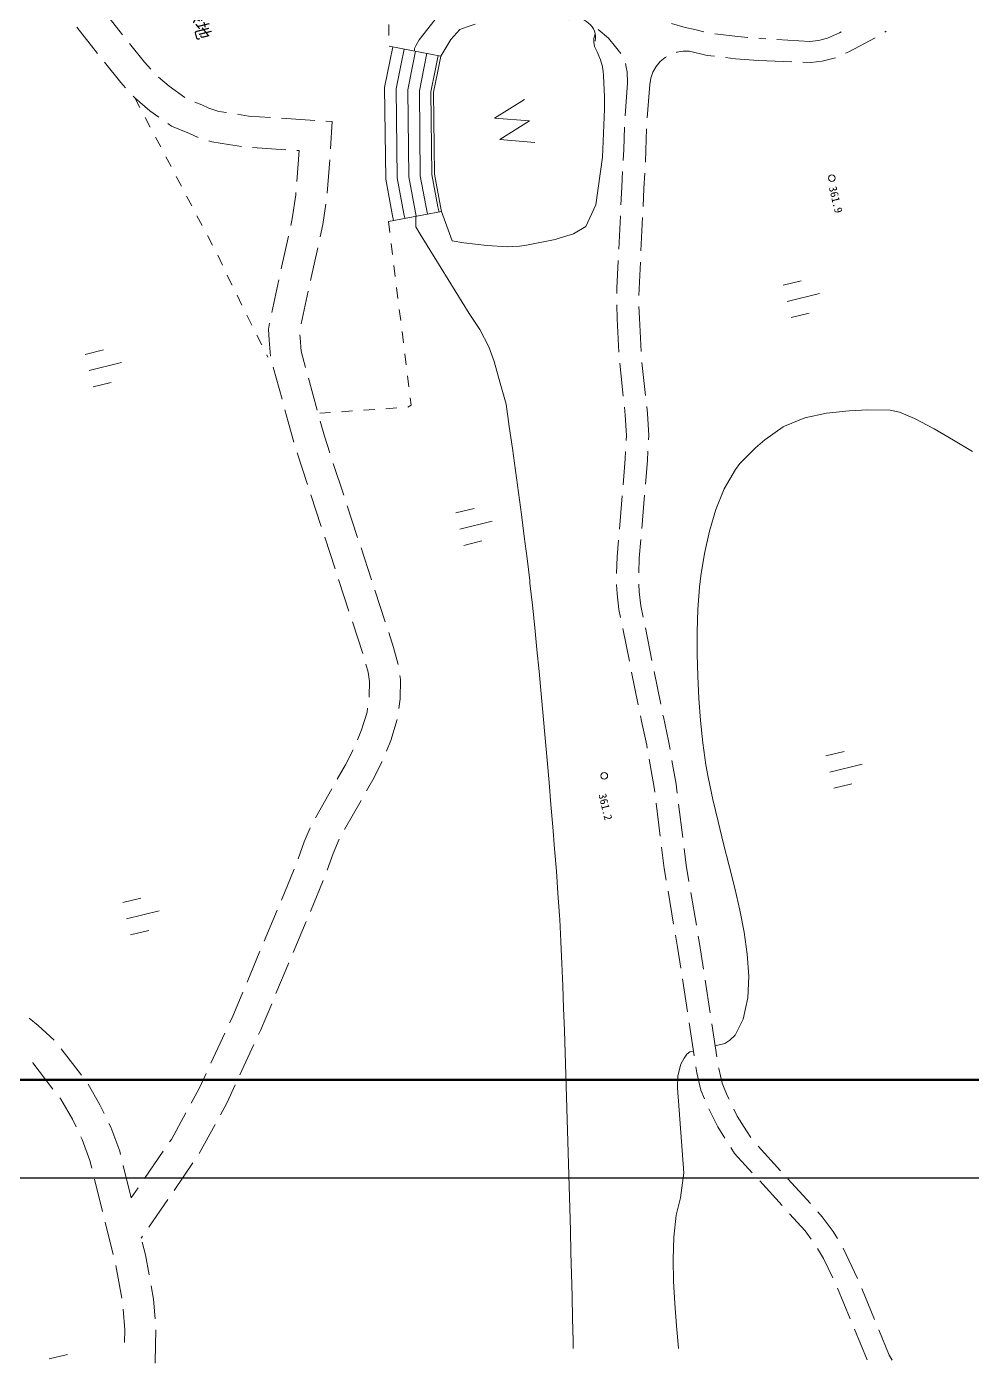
# Model space of a CAD drawing. Header units: millimetres. Extents: x -2078669 to -1085629, y -5987148 to 310365.
# Drawn here: x -1639268 to -1532892, y -5984317 to -5834061 of the extents above; entities that cross this region are included whole.
import ezdxf

# ---------------------------------------------------------------- set-up
doc = ezdxf.new("R2010")
doc.units = ezdxf.units.MM
doc.header["$LTSCALE"] = 500
doc.layers.get('Defpoints').update_dxf_attribs({"color": 153})
doc.layers.add('D-BGD', color=7, linetype='Continuous', lineweight=13)
doc.layers.add('D-TTL', color=2, linetype='Continuous', lineweight=140)
doc.styles.add('BIGFONT', font='txt', dxfattribs={"height": 0.2, "bigfont": 'BIGFONT'})
doc.styles.add('MS ゴシック', font='MS Gothic.ttf')

msp = doc.modelspace()

# ---------------------------------------------------------------- linework, layer by layer
at = {"layer": 'D-BGD', "linetype": 'Continuous'}
for p, q in [((-1630804.172343034, -5832024.662173042, 363194.9803695463), (-1628478.566001914, -5834965.879374559, 363235.9803673303)), ((-1633616.90397188, -5834112.696525632, 363192.9803696544), (-1631290.799281116, -5837053.046751062, 363233.9803674384)), ((-1598535.265989536, -5833805.795195892, 362947.9803828966), (-1598520.093426277, -5835055.611832222, 362953.9803825722)), ((-1556890.474402973, -5835364.857085152, 361417.9804655921), (-1556735.339699183, -5835377.903964503, 361419.9804654839)), ((-1556135.847213112, -5835414.533462834, 361448.9804639165), (-1556735.339699183, -5835377.903964503, 361419.9804654839)), ((-1551150.898924022, -5835715.86527176, 361689.9804508906), (-1554889.485553427, -5835489.649671051, 361508.9804606736)), ((-1542742.488596726, -5834666.619349182, 361458.980463376), (-1542582.123877672, -5834574.249694093, 361459.9804633219)), ((-1598505.145686824, -5836247.627524847, 362959.9803822479), (-1592691.951093451, -5837351.468471196, 360509.9805146688)), ((-1556933.945502446, -5837870.50402449, 361419.9804654839), (-1553190.559113895, -5838014.124458436, 361591.9804561874)), ((-1571673.171103821, -5840355.821815072, 361529.9804595385), (-1571944.292187059, -5844096.278583687, 361544.9804587277)), ((-1569175.587547347, -5840545.757857567, 361529.9804595385), (-1569454.272512083, -5844285.32710686, 361544.9804587277)), ((-1627113.756276789, -5842052.755257738, 363249.9803665736), (-1626530.260128064, -5843158.650856522, 363262.980365871)), ((-1625947.132605759, -5844263.181129584, 363275.9803651683), (-1625363.63645703, -5845369.076728369, 363288.9803644656)), ((-1610594.90409987, -5844349.433225959, 363133.9803728433), (-1606852.911195847, -5844601.828918684, 363117.9803737081)), ((-1624780.140308311, -5846474.972327153, 363302.980363709), (-1624197.012786015, -5847579.502600214, 363315.9803630064)), ((-1613857.478107162, -5847641.446671382, 363137.9803726271), (-1610116.092732772, -5847888.879410851, 363081.9803756539)), ((-1623613.516637285, -5848685.398198999, 363328.9803623037), (-1623030.020488555, -5849791.29379777, 363341.980361601)), ((-1605174.58879472, -5849030.314494304, 363100.9803746269), (-1605477.699356074, -5852766.224486374, 363229.9803676546)), ((-1622447.391315909, -5850896.691046904, 363354.9803608984), (-1621863.396817533, -5852001.719669616, 363367.9803601957)), ((-1621279.900668807, -5853107.615268415, 363381.9803594391), (-1620697.271496157, -5854213.012517534, 363394.9803587365)), ((-1620113.276997785, -5855318.041140246, 363407.9803580338), (-1619530.647825127, -5856423.43838938, 363420.9803573312)), ((-1598578.891421, -5855940.497291452, 362809.9803903553), (-1592588.938539455, -5854850.607173157, 360629.9805081829)), ((-1572481.587265898, -5855331.003917354, 361460.9804632679), (-1572658.951673359, -5859076.90906121, 361437.980464511)), ((-1598578.891421, -5855940.497291452, 362809.9803903553), (-1598425.643685842, -5857180.866979408, 362844.9803884636)), ((-1569987.601336956, -5855521.178863042, 361459.9804633219), (-1570164.96574441, -5859267.084006899, 361437.980464511)), ((-1618947.151676398, -5857529.333988165, 363433.9803566286), (-1618363.157178029, -5858634.362610877, 363446.9803559259)), ((-1609820.392565744, -5857624.282029977, 363187.9803699247), (-1610625.907220131, -5861287.095514321, 363164.9803711678)), ((-1598271.897601026, -5858420.369691292, 362880.9803865179), (-1598118.649865865, -5859660.739379248, 362915.9803846261)), ((-1617782.391680752, -5859740.995462506, 363458.9803552773), (-1617250.061200014, -5860871.691748196, 363437.9803564123)), ((-1606526.964199465, -5858919.910542394, 363183.9803701409), (-1607328.512599892, -5862583.850449267, 363160.980371384)), ((-1597964.036804976, -5860900.740440781, 362951.9803826803), (-1597810.789069807, -5862141.110128752, 362986.9803807886)), ((-1610893.956996356, -5862507.910466971, 363156.9803716002), (-1611698.973301098, -5866169.856975243, 363133.9803728433)), ((-1554169.290205138, -5863120.062047222), (-1552129.139022554, -5862624.902804386)), ((-1615610.724117027, -5864244.290954775, 363377.9803596553), (-1615054.425302843, -5865363.389011472, 363358.9803606822)), ((-1607595.695400036, -5863805.163751554, 363152.9803718164), (-1608396.745450816, -5867468.236682341, 363129.9803730595)), ((-1597657.042984999, -5863380.612840635, 363022.9803788428), (-1597503.795249833, -5864620.982528592, 363057.9803769511)), ((-1553727.281261589, -5864941.651933557), (-1550083.104789616, -5864055.900094308)), ((-1597350.049165021, -5865860.485240474, 363092.9803750594), (-1597196.80142986, -5867100.85492846, 363128.9803731136)), ((-1572889.562820349, -5865319.381670731, 361279.9804730508), (-1572843.461411423, -5866892.636701643, 361269.9804735913)), ((-1570387.016310622, -5865508.710183582, 361278.9804731049), (-1570348.947822308, -5866827.052552692, 361269.9804735913)), ((-1614498.12648866, -5866482.487068182, 363339.9803617092), (-1613941.827674475, -5867601.585124877, 363320.9803627361)), ((-1572843.461411423, -5866892.636701643, 361269.9804735913), (-1572642.010135301, -5870633.677448031, 361421.9804653758)), ((-1570348.947822308, -5866827.052552692, 361269.9804735913), (-1570148.861871917, -5870568.461925486, 361426.9804651056)), ((-1553284.903691608, -5866764.607145631), (-1551244.254159377, -5866268.580926708)), ((-1613385.528860292, -5868720.683181573, 363301.9803637631), (-1612829.230046108, -5869839.781238268, 363282.98036479)), ((-1597043.055345048, -5868340.357640344, 363163.9803712218), (-1596888.940633807, -5869581.225677949, 363199.9803692761)), ((-1632674.7995324, -5870890.5210115), (-1630634.648349817, -5870395.361768678)), ((-1632232.790588852, -5872712.11089785), (-1628588.614116876, -5871826.3590586)), ((-1612272.931231923, -5870958.879294964, 363263.9803658169), (-1612140.148856709, -5871225.521060713, 363259.9803660331)), ((-1596735.194549002, -5870820.728389833, 363234.9803673844), (-1596581.946813829, -5872061.098077804, 363270.9803654386)), ((-1572557.615672886, -5871879.453273035, 361481.9804621328), (-1572160.506641129, -5875599.162388572, 361740.9804481341)), ((-1570056.773804781, -5871812.892968003, 361491.9804615924), (-1569654.70181978, -5875531.99455391, 361750.9804475936)), ((-1611527.721421278, -5872319.210900887, 363303.980363655), (-1610544.03475614, -5875935.480944254, 363442.980356142)), ((-1596428.200729024, -5873300.600789687, 363305.9803635468), (-1596274.952993859, -5874540.970477642, 363340.9803616551)), ((-1631790.413018871, -5874535.066109909), (-1629749.76348664, -5874039.039891001)), ((-1607561.645886703, -5873564.334583895, 363379.9803595472), (-1606577.959221554, -5877180.604627262, 363524.9803517101)), ((-1605106.545944257, -5877430.067503494, 363522.9803518181), (-1606283.099870101, -5877510.421154614, 363539.9803508993)), ((-1602612.263642784, -5877260.54132579, 363487.9803537099), (-1603859.404793516, -5877345.304414642, 363505.980352737)), ((-1600118.848317387, -5877090.516798421, 363452.9803556016), (-1601365.122492042, -5877175.778236923, 363469.9803546828)), ((-1597624.566015921, -5876920.990620716, 363417.9803574933), (-1598871.707166656, -5877005.753709569, 363434.9803565745)), ((-1608858.338416079, -5881948.410066859, 363645.9803451701), (-1607689.704704975, -5885511.816264445, 363627.9803461429)), ((-1604777.445797238, -5883160.336828068, 363634.9803457646), (-1603608.812086138, -5886723.743025653, 363615.9803467916)), ((-1607300.904235205, -5886699.575089245, 363621.9803464673), (-1606132.270524105, -5890262.981286831, 363603.9803474401)), ((-1572288.170531086, -5886807.519732512, 361735.9804484043), (-1572596.612672133, -5890542.671928489, 361607.9804553227)), ((-1569771.70255036, -5886741.867490008, 361743.980447972), (-1570081.011667482, -5890476.521336349, 361614.9804549443)), ((-1603219.144640293, -5887912.00020009, 363609.9803471159), (-1602050.510929185, -5891475.406397676, 363591.9803480887)), ((-1590974.976859002, -5888723.87646298), (-1588934.825676414, -5888228.717220145)), ((-1590532.967915453, -5890545.466349316), (-1586888.791443477, -5889659.714510067)), ((-1605742.104728609, -5891450.371485194, 363597.9803477644), (-1604574.337993582, -5895013.27933313, 363579.9803487373)), ((-1601661.212109776, -5892662.298246389, 363585.9803484131), (-1600492.578398664, -5896225.704443975, 363567.9803493859)), ((-1590090.590345468, -5892368.421561375), (-1588049.940813241, -5891872.395342467)), ((-1604184.670547743, -5896201.536507566, 363573.9803490616), (-1603016.036836639, -5899764.942705153, 363555.9803500345)), ((-1600102.910952819, -5897413.961618411, 363561.9803497102), (-1598934.277241722, -5900977.367815997, 363543.9803506831)), ((-1602626.369390794, -5900953.199879603, 363549.9803503588), (-1601458.104306123, -5904515.240751452, 363531.9803513317)), ((-1572206.716547285, -5901717.494186427, 361507.9804607275), (-1571463.805016438, -5905391.447226226, 361624.9804544038)), ((-1569670.635656728, -5901645.814197857, 361519.9804600789), (-1568927.225776241, -5905318.900261555, 361636.9804537552)), ((-1568678.555506668, -5906543.760632448, 361676.9804515932), (-1567935.145626175, -5910216.846696162, 361794.9804452154)), ((-1571216.001722944, -5906615.809247455, 361663.9804522959), (-1570472.223216018, -5910290.260636891, 361780.9804459721)), ((-1567687.840682328, -5911442.075693477, 361833.9804431075), (-1567648.759817035, -5911632.941305536, 361839.9804427833)), ((-1549355.100027282, -5916027.110423048), (-1547314.948844691, -5915531.951180197)), ((-1548913.091083723, -5917848.700309385), (-1545268.91461175, -5916962.94847012)), ((-1604946.221158214, -5919751.758707201, 363477.9803542504), (-1606793.357939526, -5923015.377739952, 363487.9803537099)), ((-1548470.713513745, -5919671.655521442), (-1546430.06398151, -5919175.629302534)), ((-1601657.387118758, -5921049.360074985, 363476.9803543044), (-1603504.52390007, -5924312.979107736, 363486.980353764)), ((-1568463.374159009, -5921349.514219698, 361914.9804387295), (-1568003.132603874, -5925069.756307509, 361800.9804448911)), ((-1565926.182077069, -5921474.55677957, 361899.9804395403), (-1565468.172823736, -5925194.669144166, 361785.9804457019)), ((-1609169.174194407, -5928777.949815263, 363625.980346251), (-1610618.157059899, -5932235.83011048, 363590.9803481428)), ((-1605909.448715171, -5930059.97262071, 363624.9803463051), (-1607359.298556736, -5933517.354566291, 363590.9803481428)), ((-1628465.788977677, -5932515.697017051), (-1626425.637795093, -5932020.537774201)), ((-1567120.254254885, -5931253.296685256, 361657.9804526202), (-1566493.374867579, -5934950.520740359, 361611.9804551064)), ((-1564564.077335994, -5931375.410776944, 361651.9804529445), (-1563935.832622957, -5935072.26620561, 361605.9804554307)), ((-1628023.780034125, -5934337.286903387), (-1624379.603562152, -5933451.535064124)), ((-1611102.227682091, -5933388.991618535, 363579.9803487373), (-1612551.210547582, -5936846.871913751, 363545.980350575)), ((-1607843.36917893, -5934670.516074331, 363579.9803487373), (-1609293.21902049, -5938127.898019897, 363545.980350575)), ((-1627581.402464147, -5936160.242115446), (-1625540.752931916, -5935664.215896538)), ((-1613035.281169777, -5938000.03342179, 363533.9803512236), (-1614484.264035261, -5941457.913717008, 363499.9803530613)), ((-1609776.422666613, -5939281.557877602, 363534.9803511695), (-1611226.77085783, -5942739.806799239, 363500.9803530073)), ((-1565502.656329426, -5941113.001861393, 361810.9804443506), (-1564930.976957584, -5944811.945789238, 362048.9804314869)), ((-1562952.309339862, -5941235.225133045, 361845.9804424589), (-1562380.629968021, -5944934.169060905, 362084.9804295411)), ((-1564740.995151018, -5946044.594865425, 362128.980427163), (-1564169.315779181, -5949743.538793284, 362366.9804142992)), ((-1562190.648161466, -5946166.818137091, 362164.9804252171), (-1561618.470439974, -5949864.895088878, 362403.9804122993)), ((-1616964.697942049, -5947193.799735098, 363444.9803560339), (-1618540.798750997, -5950595.912419931, 363414.9803576555)), ((-1613702.371534573, -5948477.317589495, 363445.9803559799), (-1615276.738391369, -5951880.426973646, 363416.9803575474)), ((-1633100.345658118, -5951931.88238652, 363407.9803580338), (-1635398.734121455, -5948969.400495969, 363440.9803562502)), ((-1618074.06936588, -5957465.298968713, 363368.9803601418), (-1619879.959921892, -5960751.473458895, 363341.980361601)), ((-1623899.713862491, -5960468.601576743, 363393.9803587905), (-1626026.842830453, -5963555.129210645, 363521.9803518722)), ((-1556986.159199353, -5959903.82258917, 362965.9803819237), (-1554465.262577302, -5962675.85734786, 363102.9803745189)), ((-1627508.214521372, -5965704.852489706, 363609.9803471159), (-1628408.98494361, -5962064.730908447, 363595.9803478725)), ((-1620565.926790216, -5961794.349428092, 363371.9803599796), (-1622690.454829942, -5964882.372110902, 363495.9803532774)), ((-1630733.453650067, -5967244.34467286, 363665.980344089), (-1631636.954723777, -5963604.960344459, 363617.9803466835)), ((-1553625.295936387, -5963600.446918134, 363148.9803720326), (-1551103.532338266, -5966372.980026459, 363286.9803645738)), ((-1626735.71970322, -5964583.682763236, 363563.9803496022), (-1627508.214521372, -5965704.852489706, 363609.9803471159)), ((-1556800.915710166, -5963823.556659893, 363082.9803755999), (-1554278.653762395, -5966595.222792147, 363219.9803681951)), ((-1623398.464726633, -5965911.424013173, 363536.9803510614), (-1625523.859742443, -5968998.948346347, 363659.9803444134)), ((-1629530.396628486, -5972096.315520006, 363729.9803406299), (-1630433.030726105, -5968457.429541255, 363681.9803432243)), ((-1626231.869639134, -5970028.000248603, 363700.9803421974), (-1626378.650346171, -5970241.21473402, 363709.9803417109)), ((-1547406.905564456, -5971383.743870828, 363319.9803627901), (-1545803.456120026, -5974772.624269981, 363280.9803648981)), ((-1628578.279550919, -5977003.586795313, 363695.9803424676), (-1629256.781869404, -5973315.905940898, 363734.9803403597)), ((-1545321.29460797, -5975926.387290389, 363300.9803638171), (-1543891.193980521, -5979392.099868763, 363369.9803600877)), ((-1546145.691829709, -5980476.872089706, 363370.9803600336), (-1544717.454877633, -5983943.82027059, 363438.9803563583)), ((-1636729.535817992, -5983834.021191667), (-1634689.3846354, -5983338.861948832))]:
    msp.add_line(p, q, dxfattribs=at)
for points, elevation in [([(-1584780.072198553, -5823848.078308923), (-1586682.934610667, -5825372.582817901), (-1590017.627817887, -5829026.84314909), (-1595127.126710344, -5835547.994400902), (-1595456.037478597, -5836120.198612213), (-1595649.302041769, -5836516.618575875), (-1595647.529306616, -5836794.461785377)], 361999.9804341353), ([(-1598088.586304885, -5836325.590733502), (-1598417.778661102, -5837981.861268276), (-1599004.480893544, -5840908.835734703), (-1598885.573895944, -5851196.612447073), (-1598104.778319308, -5855336.413933732), (-1597999.379319448, -5855835.303723902)], 362599.9804017056), ([(-1596821.568637521, -5836569.447352475), (-1597147.074729443, -5838239.371144508), (-1597698.687054153, -5841025.034974106), (-1597587.833520388, -5851065.961255798), (-1596826.561065099, -5855079.197162764), (-1596722.459297438, -5855600.409970975)], 362099.9804287303), ([(-1595540.897712884, -5836809.617707157), (-1595871.387301298, -5838488.211259972), (-1596397.876711257, -5841149.903974291), (-1596290.093144852, -5850935.310064508), (-1595450.522771911, -5855374.185978817)], 361699.9804503502), ([(-1594260.226788247, -5837049.788061839), (-1594587.030112369, -5838742.034871913), (-1595097.066368356, -5841274.772974448), (-1594992.352769307, -5850804.658873217), (-1594173.602749898, -5855139.292225905)], 361199.9804773748), ([(-1595491.482543709, -5855385.244771705), (-1595479.613538911, -5856568.570160314), (-1595007.900986623, -5857393.365389709), (-1589494.865569027, -5866283.367001372), (-1588282.677880348, -5868087.445851295), (-1587276.791715164, -5870049.763994997), (-1586696.815627974, -5871709.591517392), (-1586003.387077072, -5874115.159260621), (-1585327.298047727, -5876510.760010869), (-1584978.887192764, -5878994.831104052), (-1584634.162602097, -5881465.248939977), (-1584294.421507912, -5883944.33653667), (-1583954.680413732, -5886423.424133362), (-1583623.609080327, -5888897.528233578), (-1583297.521243408, -5891380.302094548), (-1582980.103167265, -5893858.092459042), (-1582685.008109174, -5896334.585591335), (-1582652.242595194, -5896618.709529527), (-1582370.800794369, -5899098.888926113), (-1582116.665508075, -5901586.44085128), (-1581862.530221778, -5904073.992776434), (-1581622.048192739, -5906565.230965879), (-1581390.23592449, -5909051.485658848), (-1581163.407152721, -5911546.410112569), (-1580945.248141738, -5914036.351069844), (-1580727.089130745, -5916526.292027089), (-1580508.930119757, -5919016.232984334), (-1580290.771108774, -5921506.17394158), (-1580086.265355054, -5923999.801163116), (-1579881.759601329, -5926493.428384653), (-1579685.923608388, -5928982.072109714), (-1579503.740872707, -5931474.402099051), (-1579335.21139429, -5933970.418352665), (-1579311.526505718, -5934410.803417173), (-1579178.973302614, -5936909.20870288), (-1579060.07335678, -5939411.300252892), (-1578958.512932501, -5941903.424809922), (-1578861.936004704, -5944404.21912772), (-1578774.028837686, -5946900.029949042), (-1578699.774927945, -5949399.52703464), (-1578611.867760926, -5951895.337855948), (-1578537.613851178, -5954394.834941546), (-1578463.359941423, -5956894.33202716), (-1578389.106031675, -5959393.829112773), (-1578314.852121929, -5961893.326198371), (-1578240.598212178, -5964392.823283969), (-1578175.014063208, -5966887.336873092), (-1578100.760153453, -5969386.833958691), (-1578040.159500977, -5971890.017308595), (-1577981.742448265, -5974276.602071776), (-1577921.141795787, -5976779.78542168), (-1577860.541143297, -5979282.96877157), (-1577808.610251593, -5981781.168624969), (-1577787.274777705, -5982662.456215291)], 361999.9804341353), ([(-1561806.697751146, -5948625.180480841), (-1560734.371155821, -5948364.958380859), (-1560156.631789419, -5947981.921603807), (-1559551.175043863, -5947430.267675394), (-1558667.182636237, -5945631.530065555), (-1558146.293019704, -5943220.374046221), (-1558040.870985211, -5940789.554111559), (-1558207.011431533, -5938329.514133245), (-1558565.38927947, -5935862.782561611), (-1559044.051978405, -5933384.581332504), (-1559612.006749508, -5930901.191174584), (-1560228.293820987, -5928401.553295008), (-1560863.217646228, -5925914.271440489), (-1561484.488214198, -5923423.30332168), (-1562078.452267637, -5920924.962674302), (-1562605.447266942, -5918430.513723508), (-1562852.49161262, -5917054.334636349), (-1563218.241989136, -5914560.296550184), (-1563472.377275434, -5912072.744625016), (-1563654.560011107, -5909580.414635694), (-1563778.443453439, -5907086.992846463), (-1563835.357841637, -5904597.462753831), (-1563837.65920076, -5902093.187604035), (-1563750.668487716, -5899594.101383065), (-1563568.104973808, -5897069.21131207), (-1563427.193684282, -5895800.690980189), (-1563033.756015009, -5893270.136477424), (-1562471.701194364, -5890767.299353819), (-1561733.656693761, -5888319.486123907), (-1560792.521431005, -5885999.9465705), (-1559547.944541032, -5883854.829394187), (-1559042.633228211, -5883176.40445379), (-1557299.101909746, -5881387.29912794), (-1556230.115352417, -5880490.768297559), (-1554171.197246304, -5879055.966725389), (-1554018.416951973, -5878970.771782115), (-1551733.814995005, -5878046.329657574), (-1549284.012080308, -5877516.740193859), (-1546750.516886863, -5877242.876353927), (-1544665.190151107, -5877126.635510825), (-1542144.872711967, -5877156.624162727), (-1541082.448471278, -5877375.152434617), (-1539386.245326262, -5878096.397554948), (-1537170.267399228, -5879277.897087378), (-1535002.827204877, -5880523.771209547), (-1532850.337499996, -5881795.654614064)], 361999.9804341353), ([(-1566017.653093815, -5952017.974600871), (-1565676.926441785, -5950702.830065445), (-1565293.197212153, -5950035.258485571), (-1564993.09562295, -5949573.372132293), (-1564668.692848227, -5949310.003909308), (-1564246.73910518, -5949218.052734401)], 361999.9804341353), ([(-1565946.941792076, -5982662.456215291), (-1565950.515038634, -5982622.573785174), (-1566171.063081709, -5980096.6565526), (-1566356.932081681, -5977590.673306004), (-1566498.155045559, -5975087.284523793), (-1566546.399672979, -5972602.737927666), (-1566474.3594494, -5970129.660989014), (-1566206.395559916, -5967676.928900939), (-1565725.103844649, -5965715.919506759), (-1565342.108671306, -5962902.538298002), (-1566064.494246996, -5953363.636412163), (-1566017.653093815, -5952017.974600871)], 361999.9804341353)]:
    msp.add_lwpolyline(points, dxfattribs=dict(at, elevation=elevation))
at = {"layer": 'D-BGD', "linetype": 'Continuous', "extrusion": (-0.03302281783258122, -0.1404950932243634, 0.9895305059887106), "elevation": 1228950.79255077}
msp.add_lwpolyline([(-190346.8414138616, -5922070.749829266), (-188766.9670058649, -5922128.753656267), (-187659.721275857, -5922126.180714657), (-186597.873303096, -5922128.753656276)], dxfattribs=at)
at = {"layer": 'D-BGD', "linetype": 'Continuous', "extrusion": (0.2521143766625279, 0.2127800178190311, 0.9440143034387763), "elevation": -1309227.062183883}
msp.add_lwpolyline([(-3410027.048586048, 4847399.58856762), (-3412721.978263779, 4847490.523963168), (-3413774.491797588, 4847442.025085546)], dxfattribs=at)
at = {"layer": 'D-BGD', "linetype": 'Continuous', "extrusion": (-0.02880065063266465, -0.2183057814056404, 0.9754553338456907), "elevation": 1671279.820738795}
msp.add_lwpolyline([(-785277.7177185393, -5762456.223969708), (-782676.7104686343, -5762415.351553329), (-781529.4073789571, -5762356.31361857)], dxfattribs=at)
at = {"layer": 'D-BGD', "linetype": 'Continuous', "extrusion": (-0.01637601264207596, 0.02423707775675637, 0.9995721035882102), "elevation": 245146.6276980819}
msp.add_lwpolyline([(4549810.952705273, 3979249.150232443), (4549411.27914589, 3979317.524409978), (4546083.741755188, 3979659.395297718)], dxfattribs=at)
at = {"layer": 'D-BGD', "linetype": 'Continuous', "extrusion": (0.0160650588498507, 0.06717140707970065, 0.997612106960959), "elevation": -56687.78130463621}
msp.add_lwpolyline([(165511.0444973782, 6051676.421416746), (165469.5981636611, 6051649.027954672), (164814.7272231695, 6051372.36354192), (164111.4288517877, 6051214.659562065)], dxfattribs=at)
at = {"layer": 'D-BGD', "linetype": 'Continuous', "extrusion": (-0.007600347863239817, -0.0325626815017548, 0.9994407968888269), "elevation": 563132.6545361909}
msp.add_lwpolyline([(-194205.5316443157, -6024144.3483078), (-195007.4122553491, -6024234.066841505), (-197054.2878126479, -6024234.066841523)], dxfattribs=at)
at = {"layer": 'D-BGD', "linetype": 'Continuous', "extrusion": (0.2276302312114671, 0.1933887986618439, 0.954350695704018), "elevation": -1153498.734464638}
msp.add_lwpolyline([(-3393468.039459851, 4901731.66341305), (-3396407.677046879, 4901838.798474854), (-3397215.43260308, 4901805.318768026)], dxfattribs=at)
at = {"layer": 'D-BGD', "linetype": 'Continuous', "extrusion": (-0.1396142765495926, 0.01038966210516226, 0.9901514574573298), "elevation": 516718.3813690112}
msp.add_lwpolyline([(5938753.593421206, -1072545.577386056), (5939165.756640517, -1072420.540590388), (5939664.464595891, -1072281.292301586), (5940887.63567422, -1072134.826985562)], dxfattribs=at)
at = {"layer": 'D-BGD', "linetype": 'Continuous', "extrusion": (-0.02811701203398713, -0.2084014599634204, 0.9776391282673763), "elevation": 1613735.381238607}
msp.add_lwpolyline([(-762395.2759928977, -5783598.473025167), (-764990.4922245067, -5783741.133394233), (-766140.849579378, -5783760.154776783)], dxfattribs=at)
at = {"layer": 'D-BGD', "linetype": 'Continuous', "extrusion": (0.01962927355154589, 0.006251415231172099, 0.999787783195737), "elevation": 294776.641919628}
msp.add_lwpolyline([(-5071410.378898901, 3326727.569354818), (-5072748.168536071, 3325902.354461845), (-5074487.719135403, 3324591.719043575)], dxfattribs=at)
at = {"layer": 'D-BGD', "linetype": 'Continuous', "extrusion": (0.007441131418156152, -0.005429268854179702, 0.9999575754015402), "elevation": 382845.360225334}
msp.add_lwpolyline([(-1629954.201808851, -5839861.953733696), (-1629771.738006005, -5840060.260649497), (-1628073.595675343, -5841520.778284653), (-1627059.7605754, -5842237.321307487)], dxfattribs=at)
at = {"layer": 'D-BGD', "linetype": 'Continuous'}
msp.add_lwpolyline([(-1583278.812120243, -5842223.615074763), (-1586627.159995076, -5844324.424637775), (-1582688.021902039, -5844653.232172638), (-1586036.369776886, -5846754.041735649), (-1582096.733334196, -5847081.982294425)], dxfattribs=at)
at = {"layer": 'D-BGD', "linetype": 'Continuous', "extrusion": (0.002989198142742591, -0.01609247113243965, 0.999866039560958), "elevation": 452321.8965089225}
msp.add_lwpolyline([(-2655657.299804468, -5443898.765207914), (-2654444.011390956, -5444326.435696423), (-2652057.607640352, -5444937.393537156)], dxfattribs=at)
at = {"layer": 'D-BGD', "linetype": 'Continuous', "extrusion": (0.00326866748180882, -0.0162164117642943, 0.9998631625389467), "elevation": 452594.9285586869}
msp.add_lwpolyline([(-2728810.075216984, -5405453.059182058), (-2728142.858632781, -5405634.409611003), (-2728903.014066215, -5408596.466616895)], dxfattribs=at)
at = {"layer": 'D-BGD', "linetype": 'Continuous', "extrusion": (-0.139929132813145, -0.004505250005105066, 0.9901512715300389), "elevation": 604297.4652780159}
msp.add_lwpolyline([(5791727.693710144, -1691378.827588113), (5791745.509479601, -1691380.423644326), (5794234.012053095, -1691521.683048675), (5795469.007561604, -1691630.420700339)], dxfattribs=at)
at = {"layer": 'D-BGD', "linetype": 'Continuous', "extrusion": (-0.09716005368324271, -0.005960628433147628, 0.9952509205607155), "elevation": 547173.0380801607}
msp.add_lwpolyline([(5738454.247849998, -1880207.266979463), (5740862.42967666, -1880412.726606365), (5742186.733503235, -1880566.821326539)], dxfattribs=at)
at = {"layer": 'D-BGD', "linetype": 'Continuous', "extrusion": (0.004955089219701014, -0.002613440702148671, 0.9999843083861473), "elevation": 370425.4917724324}
msp.add_lwpolyline([(-1620572.086660038, -5845939.765212076), (-1620234.730944786, -5846047.171476119), (-1618361.278974213, -5846339.707496198), (-1616880.006971046, -5846574.064077587)], dxfattribs=at)
at = {"layer": 'D-BGD', "linetype": 'Continuous', "extrusion": (0.01724348983824465, 0.03693253930145331, 0.9991689795019384), "elevation": 119039.3168507083}
msp.add_lwpolyline([(-1016196.872985099, 5989342.148566401), (-1016448.090567084, 5989244.012341471), (-1017658.035325171, 5992507.041819314)], dxfattribs=at)
at = {"layer": 'D-BGD', "linetype": 'Continuous', "extrusion": (-0.6128565017875943, 0.02425640033896185, 0.7898218376692737), "elevation": 1107165.955138755}
msp.add_lwpolyline([(5907940.246111461, -836348.4049646623), (5909717.27659854, -836382.6439254689), (5911689.987115907, -836402.2090459376)], dxfattribs=at)
at = {"layer": 'D-BGD', "linetype": 'Continuous', "extrusion": (-0.6263406593852666, 0.02487107720815986, 0.779152621711135), "elevation": 1119346.699475551}
msp.add_lwpolyline([(5908203.27903977, -814636.2857836154), (5909922.648594165, -814668.1921425018), (5911953.066548349, -814687.3359578477)], dxfattribs=at)
at = {"layer": 'D-BGD', "linetype": 'Continuous', "extrusion": (0.1431147435204696, -0.03763140942049576, 0.9889904181599019), "elevation": 349746.3583845484}
msp.add_lwpolyline([(-6069868.126437853, 117199.8491205503), (-6072152.77780905, 116936.2992386289), (-6073601.929214916, 116875.4800351401)], dxfattribs=at)
at = {"layer": 'D-BGD', "linetype": 'Continuous', "extrusion": (-0.2202784500587042, -0.02265431603436894, 0.9751739262330335), "elevation": 831655.4799216085}
msp.add_lwpolyline([(5668681.284111716, -2030244.388655383), (5668732.636855536, -2030251.613859181), (5671790.424271351, -2030741.136474655), (5672388.385199445, -2030807.068238924)], dxfattribs=at)
at = {"layer": 'D-BGD', "linetype": 'Continuous', "extrusion": (-0.2493540606978652, -0.02181685328119692, 0.9681666061822172), "elevation": 869324.201506297}
msp.add_lwpolyline([(5701350.732602069, -1918529.401564305), (5704350.612283922, -1918968.862484866), (5705065.508967222, -1919036.779172575)], dxfattribs=at)
at = {"layer": 'D-BGD', "linetype": 'Continuous', "extrusion": (-0.0850429675512339, -0.05846357375528916, 0.9946605974973775), "elevation": 841679.5940472108}
msp.add_lwpolyline([(3914748.232202812, -4590778.166246875), (3915101.950733119, -4590836.305626175), (3915983.663731867, -4590962.274281351)], dxfattribs=at)
at = {"layer": 'D-BGD', "linetype": 'Continuous', "extrusion": (-0.01770353227349077, 0.02611089416969492, 0.9995022792123591), "elevation": 238031.2212819393}
msp.add_lwpolyline([(4618494.256054769, 3977096.158078095), (4618866.753373958, 3977825.236040142), (4619298.337641348, 3977825.236040171)], dxfattribs=at)
at = {"layer": 'D-BGD', "linetype": 'Continuous', "extrusion": (-0.9534200795244402, -0.2532637489711588, 0.1638524501393984), "elevation": 3083237.929741075}
msp.add_lwpolyline([(5266755.961721278, -143648.5392379824), (5268144.696409518, -143596.8405252822), (5270502.852075509, -143499.5253013764)], dxfattribs=at)
at = {"layer": 'D-BGD', "linetype": 'Continuous', "extrusion": (0.6463835858157457, 0.2082725094729526, 0.7340373435907859), "elevation": -1995681.20362968}
msp.add_lwpolyline([(-5102499.983568483, 2692469.432146879), (-5104268.070390358, 2692578.398431282), (-5106246.47250923, 2692565.145775065)], dxfattribs=at)
at = {"layer": 'D-BGD', "linetype": 'Continuous', "extrusion": (-0.6514646872299324, 0.02741047273088114, 0.7581836369093414), "elevation": 1137191.801999832}
msp.add_lwpolyline([(5942705.39453174, -767300.1741944345), (5943527.310834878, -767313.9770049592), (5946451.030318493, -767468.8752119811)], dxfattribs=at)
at = {"layer": 'D-BGD', "linetype": 'Continuous', "extrusion": (-0.6284382912647314, 0.02520508166667679, 0.7774509746154037), "elevation": 1119366.963867146}
msp.add_lwpolyline([(5939928.047729907, -808279.1549093578), (5940983.845055064, -808296.6445545084), (5943673.545515315, -808444.511554357)], dxfattribs=at)
at = {"layer": 'D-BGD', "linetype": 'Continuous', "extrusion": (-0.4472690820512132, 0.005946813965896785, 0.8943796753307401), "elevation": 991758.4276000656}
msp.add_lwpolyline([(5912175.258579901, -1174678.026136913), (5914047.827295555, -1174823.339673105), (5915919.142834133, -1174876.993901864)], dxfattribs=at)
at = {"layer": 'D-BGD', "linetype": 'Continuous', "extrusion": (-0.4281743785634246, 0.004491953284127777, 0.9036849693878496), "elevation": 972594.5041457213}
msp.add_lwpolyline([(5907869.308972219, -1208196.036277711), (5909961.43522786, -1208364.182803678), (5911611.658718199, -1208417.896277244)], dxfattribs=at)
at = {"layer": 'D-BGD', "linetype": 'Continuous', "extrusion": (0.4258741071797299, 0.1354150583079563, 0.8945915307095863), "elevation": -1154802.834524593}
msp.add_lwpolyline([(-5140277.881455258, 3125223.6038492), (-5142045.957299498, 3125205.702143454), (-5144026.638621354, 3125288.497532531)], dxfattribs=at)
at = {"layer": 'D-BGD', "linetype": 'Continuous', "extrusion": (0.01587827432895874, -0.008472995067637205, 0.9998380312625231), "elevation": 388192.920504255}
msp.add_lwpolyline([(-5963399.884259481, -1364973.043393779), (-5963770.526479607, -1365241.509342685), (-5965713.290616165, -1366250.996160432), (-5966748.763559259, -1366630.588436871)], dxfattribs=at)
at = {"layer": 'D-BGD', "linetype": 'Continuous', "extrusion": (-0.01334040472166456, -0.005720426473712042, 0.9998946496120584), "elevation": 418663.2723936097}
msp.add_lwpolyline([(-1595920.648185255, -5908359.845885119), (-1595987.238616871, -5908826.797036218), (-1596595.308631009, -5910807.365156989), (-1597059.673221433, -5911920.032698151)], dxfattribs=at)
at = {"layer": 'D-BGD', "linetype": 'Continuous', "extrusion": (-0.009164012789540096, -0.005315825690760983, 0.9999438798586743), "elevation": 409575.7173015238}
msp.add_lwpolyline([(-1594176.409217545, -5909864.828743999), (-1594893.85076843, -5912202.336599554), (-1595395.743894832, -5913406.448349227)], dxfattribs=at)
at = {"layer": 'D-BGD', "linetype": 'Continuous', "extrusion": (0.7412384177797781, 0.1528766844933156, 0.6536010460102267), "elevation": -1829253.340663743}
msp.add_lwpolyline([(-5473120.510565047, 2057823.83377059), (-5475895.853418432, 2057784.195237312), (-5476869.43967847, 2057826.47633947)], dxfattribs=at)
at = {"layer": 'D-BGD', "linetype": 'Continuous', "extrusion": (0.2168336981784798, -0.1197551652625023, 0.9688353047485391), "elevation": 713065.1303365605}
msp.add_lwpolyline([(-5952885.602667304, -1321550.492804119), (-5954788.017069636, -1321619.122608569), (-5956633.952384813, -1321598.937371954)], dxfattribs=at)
at = {"layer": 'D-BGD', "linetype": 'Continuous', "extrusion": (0.2086945839653811, -0.1149127424303837, 0.9712062768797599), "elevation": 699158.5739176966}
msp.add_lwpolyline([(-5954289.833792347, -1324454.416462041), (-5956606.64736365, -1324534.167919538), (-5958038.589360221, -1324517.37813902)], dxfattribs=at)
at = {"layer": 'D-BGD', "linetype": 'Continuous', "extrusion": (-0.7683596832879427, -0.1139935716563938, 0.6297847749181232), "elevation": 2108069.744621135}
msp.add_lwpolyline([(5622066.918390889, -1243310.948973666), (5625273.348313898, -1243174.486394213), (5625813.793209892, -1243195.084519416)], dxfattribs=at)
at = {"layer": 'D-BGD', "linetype": 'Continuous', "extrusion": (-0.7622066762543854, -0.1134266230094492, 0.6373189027997795), "elevation": 2095858.284788423}
msp.add_lwpolyline([(5621488.605447875, -1263752.805631892), (5624190.999631398, -1263638.608932861), (5625234.864310043, -1263680.135005231)], dxfattribs=at)
at = {"layer": 'D-BGD', "linetype": 'Continuous', "extrusion": (0.6673010427591216, -0.2403650335242799, 0.70493543604465), "elevation": 607622.5711716174}
msp.add_lwpolyline([(-6118290.157178551, -91367.97928747334), (-6120022.284678528, -91184.69263800004), (-6122030.114219061, -91215.71037867328)], dxfattribs=at)
at = {"layer": 'D-BGD', "linetype": 'Continuous', "extrusion": (0.7173328940551541, -0.2576845112851656, 0.6473269743724438), "elevation": 611520.1073311048}
msp.add_lwpolyline([(-6118823.267982347, -42436.3067647831), (-6120557.60346005, -42236.88730397302), (-6122562.146169246, -42265.75064697221)], dxfattribs=at)
at = {"layer": 'D-BGD', "linetype": 'Continuous', "extrusion": (-0.3664263013771758, -0.07391323221146164, 0.927506657530337), "elevation": 1348072.02458767}
msp.add_lwpolyline([(5499289.230003622, -2377118.848122629), (5501678.978301587, -2377314.136245547), (5503030.151698617, -2377359.614301567)], dxfattribs=at)
at = {"layer": 'D-BGD', "linetype": 'Continuous', "extrusion": (-0.3544889520153602, -0.07210943345813876, 0.9322756097342664), "elevation": 1319487.300310781}
msp.add_lwpolyline([(5495475.186029684, -2400499.65492784), (5497384.143382116, -2400659.987176026), (5499217.974131111, -2400723.567205481)], dxfattribs=at)
at = {"layer": 'D-BGD', "linetype": 'Continuous', "extrusion": (0.9682856993075551, 0.161934348445709, 0.1902631633026808), "elevation": -2409084.174924021}
msp.add_lwpolyline([(-5596516.193414908, 835213.7005187552), (-5597872.24427917, 835196.3842047278), (-5600261.052685673, 835351.2124242514)], dxfattribs=at)
at = {"layer": 'D-BGD', "linetype": 'Continuous', "extrusion": (0.967917023174629, 0.1620131099242829, 0.1920635011172788), "elevation": -2405868.090696775}
msp.add_lwpolyline([(-5596702.872670925, 839295.0038160617), (-5597526.157006148, 839284.8141097443), (-5600446.376984395, 839475.3616178582)], dxfattribs=at)
at = {"layer": 'D-BGD', "linetype": 'Continuous', "extrusion": (0.02855070530674906, -0.0217440978434713, 0.9993558182326558), "elevation": 446362.0952759105}
msp.add_lwpolyline([(-5706134.663063924, -2301230.939040271), (-5709140.261184567, -2302011.144074149), (-5709769.568140005, -2302150.46640163)], dxfattribs=at)
at = {"layer": 'D-BGD', "linetype": 'Continuous', "extrusion": (0.01972646885437972, -0.01794596241338193, 0.9996443411832004), "elevation": 438235.2126466144}
msp.add_lwpolyline([(-5481280.160634495, -2796981.494449113), (-5484342.138560746, -2798068.933200432), (-5484819.06466333, -2798218.92475233)], dxfattribs=at)
at = {"layer": 'D-BGD', "linetype": 'Continuous', "extrusion": (0.01237484118127413, 0.002337494380650601, 0.9999206965683621), "elevation": 329272.0593290005}
msp.add_lwpolyline([(-1640567.833618205, -5948795.618525862), (-1642335.905427771, -5947135.736168442), (-1643379.246195676, -5946318.040716538)], dxfattribs=at)
at = {"layer": 'D-BGD', "linetype": 'Continuous', "extrusion": (-0.03994572843079036, -0.04318902964970985, 0.9982680233775145), "elevation": 685274.0050509912}
msp.add_lwpolyline([(2841168.908016382, -5450856.017093119), (2837504.665766203, -5450244.083077005), (2837468.763122, -5450244.083077001)], dxfattribs=at)
at = {"layer": 'D-BGD', "linetype": 'Continuous', "extrusion": (-0.0419116105963904, -0.03218596362549054, 0.9986027641873997), "elevation": 622906.6889217548}
msp.add_lwpolyline([(3730843.812314124, -4894915.681782763), (3729787.712631158, -4894688.599565267), (3727139.986063071, -4894347.976238985)], dxfattribs=at)
at = {"layer": 'D-BGD', "linetype": 'Continuous', "extrusion": (0.002968408806138428, -0.01016677130747799, 0.9999439110821873), "elevation": 419088.4269342221}
msp.add_lwpolyline([(-1620137.533081452, -5947776.738581235), (-1620927.84291006, -5949482.900646386), (-1621827.633113859, -5951122.66959688)], dxfattribs=at)
at = {"layer": 'D-BGD', "linetype": 'Continuous', "extrusion": (0.004281352245553209, -0.01047918111666762, 0.9999359263403199), "elevation": 418848.6062470634}
msp.add_lwpolyline([(-1617342.097594343, -5948952.584433514), (-1618268.198787771, -5950953.253585119), (-1619012.952764628, -5952307.258110892)], dxfattribs=at)
at = {"layer": 'D-BGD', "linetype": 'Continuous', "extrusion": (-0.01951046008665873, -0.0207373963513011, 0.9995945689827331), "elevation": 518644.8594742204}
msp.add_lwpolyline([(2892565.864195383, -5446084.921430668), (2891680.973630813, -5445738.900806233), (2889181.706544954, -5444996.161295969), (2888991.654094303, -5444966.232323534)], dxfattribs=at)
at = {"layer": 'D-BGD', "linetype": 'Continuous', "extrusion": (-0.08911467175194412, 0.004514520859011199, 0.9960111416946886), "elevation": 473651.9597241825}
msp.add_lwpolyline([(6027135.487445072, -1221796.828035196), (6029118.929520566, -1220709.736971772), (6030331.036989235, -1219846.788395657)], dxfattribs=at)
at = {"layer": 'D-BGD', "linetype": 'Continuous', "extrusion": (0.3274515641308667, -0.18768351985503, 0.9260401554592951), "elevation": 923450.8305030285}
msp.add_lwpolyline([(-5973794.872963537, -1303004.757324872), (-5977185.954534323, -1303073.645179693), (-5977542.918261594, -1303041.850785153)], dxfattribs=at)
at = {"layer": 'D-BGD', "linetype": 'Continuous', "extrusion": (-0.241727176697145, -0.1725824785218613, 0.9548734262473108), "elevation": 1752271.999640359}
msp.add_lwpolyline([(3944157.547080589, -4411446.153365555), (3944959.999763696, -4411483.188775785), (3947884.663893454, -4411119.568384279)], dxfattribs=at)
at = {"layer": 'D-BGD', "linetype": 'Continuous', "extrusion": (-0.3496781251491395, -0.2740838988183739, 0.8958812561945372), "elevation": 2504247.395031583}
msp.add_lwpolyline([(3738380.566161938, -4231981.860711499), (3740956.387127501, -4231770.288900353), (3742121.176254185, -4231799.548831671)], dxfattribs=at)
at = {"layer": 'D-BGD', "linetype": 'Continuous', "extrusion": (-0.3750247016619115, -0.07746127751277593, 0.9237728203565436), "elevation": 1408379.501483862}
msp.add_lwpolyline([(5522070.522343165, -2447650.760020983), (5519775.571788253, -2447590.698545814), (5518321.763551124, -2447650.760020975)], dxfattribs=at)
at = {"layer": 'D-BGD', "linetype": 'Continuous', "extrusion": (0.004732974701931213, -0.009573638125706439, 0.9999429705755769), "elevation": 413143.7034042715}
msp.add_lwpolyline([(-1552006.142823234, -5967715.030258781), (-1551328.872406363, -5968842.550367424), (-1550288.381829841, -5971043.94894998)], dxfattribs=at)
at = {"layer": 'D-BGD', "linetype": 'Continuous', "extrusion": (0.01165747883508094, -0.008002149359649907, 0.9999000293993573), "elevation": 392539.6787072903}
msp.add_lwpolyline([(-1628959.600131255, -5976378.813330648), (-1629141.295749494, -5974144.034558843), (-1629410.552632266, -5972661.701773774)], dxfattribs=at)
at = {"layer": 'D-BGD', "linetype": 'Continuous', "extrusion": (0.3624153196698749, 0.1674433544336495, 0.9168521468178986), "elevation": -1228580.713752183}
msp.add_lwpolyline([(-4775556.427596807, 3731478.858072002), (-4775585.838477552, 3731478.858071993), (-4779302.965792147, 3731649.187253901)], dxfattribs=at)
at = {"layer": 'D-BGD', "linetype": 'Continuous', "extrusion": (0.6301951820740662, 0.04171291953521647, 0.7753154614958245), "elevation": -993625.8803515299}
msp.add_lwpolyline([(-5861379.595871135, 1795718.599635301), (-5859969.245405606, 1795566.598494317), (-5857638.40130551, 1795603.015434341)], dxfattribs=at)
at = {"layer": 'D-BGD', "linetype": 'Continuous', "extrusion": (-0.7924180636214261, 0.05224870534062809, 0.6077365261663129), "elevation": 1196009.197969835}
msp.add_lwpolyline([(6078252.302368963, -457061.8248620119), (6078047.013175754, -457059.3064104827), (6074513.012627429, -457340.113756838)], dxfattribs=at)
at = {"layer": 'D-BGD', "linetype": 'Continuous', "extrusion": (0.2015933295494584, 0.1025877178156454, 0.9740820754097373), "elevation": -570698.1808087616}
msp.add_lwpolyline([(-4630092.496261181, 4064194.418955139), (-4633173.853499421, 4064446.414068229), (-4633831.729882195, 4064419.888266838)], dxfattribs=at)
at = {"layer": 'D-BGD', "linetype": 'Continuous'}
for points in [[(-1575323.181994816, -5834866.6492182, 360549.9805125069), (-1575464.633425627, -5835373.592472202, 360549.9805125069), (-1575480.611076653, -5835802.713311515, 360539.9805130474), (-1575396.237862636, -5836277.982851416, 360539.9805130474), (-1575090.137132692, -5836869.170042778, 360539.9805130474), (-1574716.591845664, -5837764.415158266, 360539.9805130474), (-1574529.684166826, -5838402.431985495, 360539.9805130474), (-1574424.69603159, -5839062.566398443, 360549.9805125069), (-1574378.89355728, -5839584.871006533, 360549.9805125069), (-1574325.037619126, -5840354.0260453, 360569.9805114258), (-1574264.566243312, -5841934.38769452, 360589.9805103449), (-1574255.702567541, -5843323.603742016, 360599.9805098044), (-1574497.680209311, -5848720.996044354, 360629.9805081829), (-1575234.450512329, -5854076.195981042, 360559.9805119664), (-1576366.93680913, -5856527.965545896, 360609.9805092639), (-1577744.553922466, -5857339.366071348, 360579.9805108854), (-1579368.199737247, -5857836.330815046, 360579.9805108854), (-1579825.037955716, -5857988.970315399, 360559.9805119664), (-1583029.250852024, -5858627.028746326, 360539.9805130474), (-1583824.620605439, -5858746.556506414, 360529.9805135879), (-1584609.817933557, -5858768.122433526, 360529.9805135879), (-1585176.768577732, -5858811.330443446, 360529.9805135879), (-1587471.055939724, -5858669.045766074, 360529.9805135879), (-1590109.744700724, -5858363.397504454, 360579.9805108854), (-1591400.382618332, -5858140.566671337, 360609.9805092639), (-1592588.938539455, -5854850.607173157, 360629.9805081829), (-1592711.47162856, -5854261.128078638, 360629.9805081829), (-1593393.148934017, -5850651.209160944, 360599.9805098044), (-1593497.387030109, -5841421.489489703, 360519.9805141283), (-1593023.737914061, -5839052.385042067, 360509.9805146688), (-1592691.951093451, -5837351.468471196, 360509.9805146688), (-1591553.530294253, -5835491.361600661, 360609.9805092639), (-1590552.193726318, -5834371.395157534, 360609.9805092639), (-1589727.809361554, -5834060.927228045, 360579.9805108854), (-1588820.413653303, -5833786.641006163, 360579.9805108854)], [(-1574996.688417445, -5834366.875363932, 361428.9804649975), (-1573801.260432923, -5835349.302804005, 361459.9804633219), (-1573037.165046288, -5836307.56063869, 361459.9804633219), (-1572426.994616269, -5837070.070929263, 361451.9804637543)], [(-1551150.898924022, -5835715.86527176, 361689.9804508906), (-1550185.61478704, -5835601.731872791, 361699.9804503501), (-1549181.554478038, -5835359.941094239, 361429.9804649434), (-1547824.282215278, -5834744.464234695, 361439.9804644029), (-1547629.654629842, -5834640.646617075, 361440.9804643489)], [(-1592984.539360109, -5837298.628177288, 360499.9805152093), (-1593316.326180721, -5838999.544748144, 360499.9805152093), (-1593791.272528966, -5841390.972213851, 360509.9805146688), (-1593685.942632987, -5850678.991178418, 360589.9805103449), (-1593010.546056217, -5854319.902874935, 360619.9805087234), (-1592883.029470623, -5854900.7122087, 360619.9805087234)], [(-1592691.951093451, -5837351.468471196, 360509.9805146688), (-1593023.737914061, -5839052.385042067, 360509.9805146688), (-1593497.387030109, -5841421.489489703, 360519.9805141283), (-1593393.148934017, -5850651.209160944, 360599.9805098044), (-1592711.47162856, -5854261.128078638, 360629.9805081829), (-1592588.938539455, -5854850.607173157, 360629.9805081829)], [(-1569175.587547347, -5840545.757857567, 361529.9804595385), (-1569053.453805549, -5839831.626712476, 361519.9804600789), (-1568812.332444965, -5839151.28824293, 361499.98046116), (-1568453.520697781, -5838527.065466953, 361479.980462241), (-1567991.96905346, -5837984.967666893, 361459.9804633219), (-1567436.347272798, -5837520.011346244, 361449.9804638625), (-1567308.53201121, -5837448.148584112, 361445.9804640787)], [(-1551943.009402006, -5838061.087719269, 361649.9804530526), (-1551065.175356785, -5838095.077506371, 361689.9804508906), (-1549766.137749042, -5837942.103297055, 361699.9804503501), (-1548412.076247606, -5837613.139407781, 361429.9804649434), (-1548281.441697809, -5837554.431553256, 361430.9804648894)], [(-1620345.144831901, -5842533.893627227, 363188.9803698707), (-1619558.339114466, -5842854.668758708, 363179.9803703571), (-1618786.524972967, -5843217.577634797, 363179.9803703571), (-1617656.245310573, -5843578.919208067, 363169.9803708976), (-1616805.575129001, -5843710.331391993, 363164.9803711678)], [(-1623381.232204029, -5844950.300017129, 363204.9803690058), (-1622962.995187521, -5845246.073189786, 363199.9803692761), (-1620971.814743771, -5846056.134879338, 363179.9803703571), (-1620064.970694119, -5846485.126441979, 363179.9803703571), (-1619984.041385988, -5846510.883893424, 363178.9803704111)], [(-1608984.127749557, -5852699.985586799, 363240.9803670601), (-1609003.858606661, -5852947.01329098, 363249.9803665736), (-1609390.334611988, -5855666.118931069, 363199.9803692761), (-1609552.342789523, -5856403.467077327, 363194.9803695463)], [(-1611949.90191574, -5867388.979062189, 363211.9803686275), (-1612076.226735302, -5868044.182841047, 363299.9803638711), (-1612006.263869469, -5869307.038741157, 363289.9803644116), (-1611845.524953261, -5871112.283501786, 363260.9803659791)], [(-1608537.27403452, -5868683.919023774, 363294.9803641414), (-1608515.267932239, -5869052.979610518, 363289.9803644116), (-1608382.638573493, -5870547.940884157, 363259.9803660331), (-1607889.873674845, -5872359.489220169, 363331.9803621416)], [(-1572027.847971856, -5876839.231543643, 361827.9804434318), (-1571932.125351099, -5877728.187163151, 361889.9804400807), (-1571801.550315459, -5880029.371550765, 361909.9804389997), (-1571831.598552205, -5880577.282192113, 361903.980439324)], [(-1569519.810848697, -5876772.193432181, 361837.9804428913), (-1569438.498129563, -5877523.681409433, 361889.9804400807), (-1569297.275165681, -5880027.07019163, 361909.9804389997), (-1569322.69445297, -5880510.742430315, 361904.98043927)], [(-1572909.190913018, -5896777.245501, 361465.9804629976), (-1572857.767396881, -5897819.519699222, 361459.9804633219), (-1572641.445759387, -5899570.206596631, 361439.9804644029), (-1572454.519840782, -5900493.132165198, 361468.9804628355)], [(-1570411.448322803, -5896710.057123103, 361465.9804629976), (-1570367.826439629, -5897601.360688233, 361459.9804633219), (-1570172.119723354, -5899167.182712608, 361439.9804644029), (-1569917.940600575, -5900420.585200542, 361479.980462241)], [(-1601107.164330269, -5905714.686441991, 363548.9803504129), (-1600856.307005718, -5906616.688940849, 363569.9803492778), (-1600715.072524529, -5907655.222860659, 363559.9803498183), (-1600729.353596038, -5909365.63092154, 363539.9803508993), (-1600737.429906574, -5909419.813694477, 363539.9803508993)], [(-1570224.419922524, -5911514.622658134, 361820.9804438102), (-1570100.951763821, -5912126.554493922, 361839.9804427833), (-1569518.662800177, -5914825.802303698, 361809.9804444047), (-1569455.696926097, -5915183.804097583, 361821.9804437561)], [(-1563979.333972616, -5950976.18786947, 362445.9804100294), (-1563873.410767773, -5951658.775023703, 362489.9804076511), (-1563426.897285882, -5953610.985380429, 362469.9804087321), (-1563021.895493014, -5954573.909795845, 362618.9804006788)], [(-1561428.488633413, -5951097.544165065, 362483.9804079754), (-1561413.846292415, -5951192.468349818, 362489.9804076511), (-1561034.777367611, -5952840.620782418, 362469.9804087321), (-1560463.946544145, -5954195.298580794, 362719.9803952198), (-1560259.253856505, -5954619.772230873, 362741.9803940307)], [(-1559718.103348535, -5955745.157480092, 362799.9803908958), (-1559344.877985904, -5956522.568406391, 362839.9803887338), (-1558298.507551891, -5958173.661529659, 362949.9803827884), (-1557790.456561692, -5958951.291967654, 362934.9803835992)], [(-1628710.274843656, -5960851.147690401, 363590.9803481428), (-1628803.455157238, -5960473.471357024, 363589.9803481969), (-1629821.145688881, -5957789.23867505, 363349.9803611687), (-1630027.551785446, -5957355.706094516, 363354.9803608984)], [(-1631937.37764774, -5962391.875476063, 363600.9803476023), (-1632152.600316337, -5961524.197473286, 363589.9803481969), (-1633037.174468966, -5959170.237430093, 363349.9803611687), (-1633178.435252051, -5958872.19317263, 363353.9803609524)], [(-1550263.565697341, -5967297.569596748, 363332.9803620875), (-1549770.913692508, -5967839.121943425, 363359.9803606282), (-1548527.322360384, -5969488.236899232, 363339.9803617092), (-1548041.328477958, -5970306.246586468, 363330.9803621956)]]:
    msp.add_polyline3d(points, dxfattribs=at)
for centre in [(-1548693.233874255, -5851085.118874852, 361879.9804406212), (-1574292.882522737, -5918275.457690906, 361249.9804746723)]:
    msp.add_circle(centre, 374.999979731494, dxfattribs=at)
msp.add_arc((-1577441.460494746, -5835305.460608342), 2165.047515251063, 350.090462368876, 110.0919179411494, dxfattribs=at)
at = {"layer": 'D-TTL'}
msp.add_line((-1777887.607758962, -5952452.296090323), (-1377887.607758962, -5952452.296090323), dxfattribs=at)
at = {"layer": 'Defpoints', "color": 1}
msp.add_lwpolyline([(-1788137.607758962, -5963452.296090323), (-1367637.607758962, -5963452.296090323), (-1367637.607758962, -5666452.296090323), (-1788137.607758962, -5666452.296090323)], close=True, dxfattribs=at)

# ---------------------------------------------------------------- texts
at = {"layer": 'D-BGD', "linetype": 'Continuous'}
for s, height, rotation, style, p in [('八幡親水緑地', 1750, 284.10912462891, 'BIGFONT', (-1623009.399180054, -5824454.509518188)), ('361.9', 900, 283.66942145203, 'MS ゴシック', (-1549045.741578896, -5852120.709993138)), ('361.2', 900, 283.66942145203, 'MS ゴシック', (-1574958.806859604, -5920378.092013125))]:
    msp.add_text(s, height=height, rotation=rotation, dxfattribs=dict(at, style=style)).set_placement(p)

doc.saveas('drawing.dxf')
